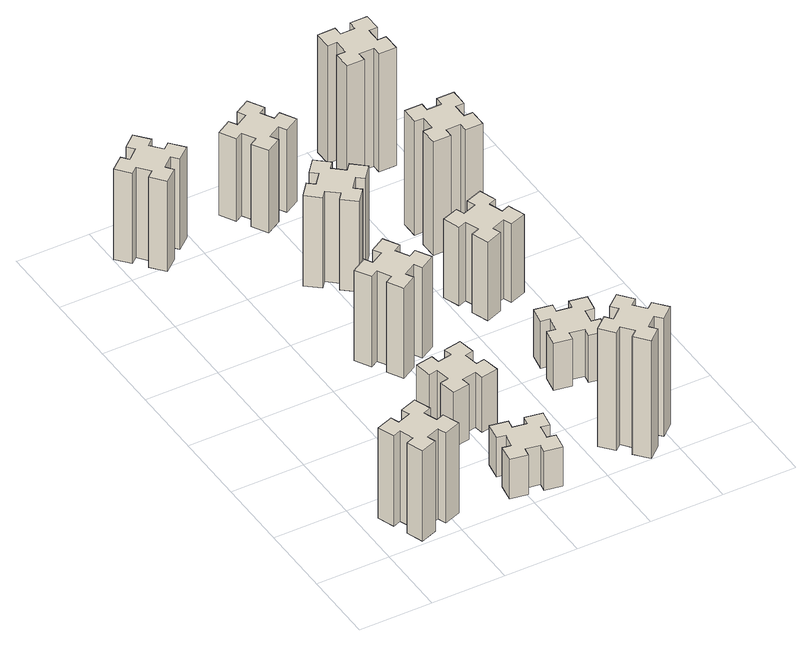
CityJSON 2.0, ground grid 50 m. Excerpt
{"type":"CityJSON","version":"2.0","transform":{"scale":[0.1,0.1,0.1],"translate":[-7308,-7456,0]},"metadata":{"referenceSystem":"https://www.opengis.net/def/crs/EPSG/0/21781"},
"CityObjects":{
"building1":{"type":"Building","attributes":{"class":"1000","function":"1000","usage":"1000","yearOfConstruction":2016,"roofType":"1000","measuredHeight":69,"storeysAboveGround":30,"storeysBelowGround":0},"geometry":[{"type":"Solid","lod":"1","boundaries":[[[[0,1,2,3,4,5,6,7,8,9,10,11,12,13,14,15,16,17,18,19]],[[17,16,20,21]],[[16,15,22,20]],[[15,14,23,22]],[[14,13,24,23]],[[13,12,25,24]],[[12,11,26,25]],[[11,10,27,26]],[[10,9,28,27]],[[9,8,29,28]],[[8,7,30,29]],[[7,6,31,30]],[[6,5,32,31]],[[5,4,33,32]],[[4,3,34,33]],[[3,2,35,34]],[[2,1,36,35]],[[1,0,37,36]],[[0,19,38,37]],[[19,18,39,38]],[[18,17,21,39]],[[24,25,26,27,28,29,30,31,32,33,34,35,36,37,38,39,21,20,22,23]]]]}]},
"building2":{"type":"Building","attributes":{"class":"1000","function":"1000","usage":"1000","yearOfConstruction":2016,"roofType":"1000","measuredHeight":30,"storeysAboveGround":30,"storeysBelowGround":0},"geometry":[{"type":"Solid","lod":"1","boundaries":[[[[40,41,42,43,44,45,46,47,48,49,50,51,52,53,54,55,56,57,58,59]],[[57,56,60,61]],[[56,55,62,60]],[[55,54,63,62]],[[54,53,64,63]],[[53,52,65,64]],[[52,51,66,65]],[[51,50,67,66]],[[50,49,68,67]],[[49,48,69,68]],[[48,47,70,69]],[[47,46,71,70]],[[46,45,72,71]],[[45,44,73,72]],[[44,43,74,73]],[[43,42,75,74]],[[42,41,76,75]],[[41,40,77,76]],[[40,59,78,77]],[[59,58,79,78]],[[58,57,61,79]],[[64,65,66,67,68,69,70,71,72,73,74,75,76,77,78,79,61,60,62,63]]]]}]},
"building3":{"type":"Building","attributes":{"class":"1000","function":"1000","usage":"1000","yearOfConstruction":2016,"roofType":"1000","measuredHeight":69,"storeysAboveGround":30,"storeysBelowGround":0},"geometry":[{"type":"Solid","lod":"1","boundaries":[[[[80,81,82,83,84,85,86,87,88,89,90,91,92,93,94,95,96,97,98,99]],[[97,96,100,101]],[[96,95,102,100]],[[95,94,103,102]],[[94,93,104,103]],[[93,92,105,104]],[[92,91,106,105]],[[91,90,107,106]],[[90,89,108,107]],[[89,88,109,108]],[[88,87,110,109]],[[87,86,111,110]],[[86,85,112,111]],[[85,84,113,112]],[[84,83,114,113]],[[83,82,115,114]],[[82,81,116,115]],[[81,80,117,116]],[[80,99,118,117]],[[99,98,119,118]],[[98,97,101,119]],[[104,105,106,107,108,109,110,111,112,113,114,115,116,117,118,119,101,100,102,103]]]]}]},
"building4":{"type":"Building","attributes":{"class":"1000","function":"1000","usage":"1000","yearOfConstruction":2016,"roofType":"1000","measuredHeight":42,"storeysAboveGround":30,"storeysBelowGround":0},"geometry":[{"type":"Solid","lod":"1","boundaries":[[[[120,121,122,123,124,125,126,127,128,129,130,131,132,133,134,135,136,137,138,139]],[[137,136,140,141]],[[136,135,142,140]],[[135,134,143,142]],[[134,133,144,143]],[[133,132,145,144]],[[132,131,146,145]],[[131,130,147,146]],[[130,129,148,147]],[[129,128,149,148]],[[128,127,150,149]],[[127,126,151,150]],[[126,125,152,151]],[[125,124,153,152]],[[124,123,154,153]],[[123,122,155,154]],[[122,121,156,155]],[[121,120,157,156]],[[120,139,158,157]],[[139,138,159,158]],[[138,137,141,159]],[[144,145,146,147,148,149,150,151,152,153,154,155,156,157,158,159,141,140,142,143]]]]}]},
"building5":{"type":"Building","attributes":{"class":"1000","function":"1000","usage":"1000","yearOfConstruction":2016,"roofType":"1000","measuredHeight":69,"storeysAboveGround":30,"storeysBelowGround":0},"geometry":[{"type":"Solid","lod":"1","boundaries":[[[[160,161,162,163,164,165,166,167,168,169,170,171,172,173,174,175,176,177,178,179]],[[177,176,180,181]],[[176,175,182,180]],[[175,174,183,182]],[[174,173,184,183]],[[173,172,185,184]],[[172,171,186,185]],[[171,170,187,186]],[[170,169,188,187]],[[169,168,189,188]],[[168,167,190,189]],[[167,166,191,190]],[[166,165,192,191]],[[165,164,193,192]],[[164,163,194,193]],[[163,162,195,194]],[[162,161,196,195]],[[161,160,197,196]],[[160,179,198,197]],[[179,178,199,198]],[[178,177,181,199]],[[184,185,186,187,188,189,190,191,192,193,194,195,196,197,198,199,181,180,182,183]]]]}]},
"building6":{"type":"Building","attributes":{"class":"1000","function":"1000","usage":"1000","yearOfConstruction":2016,"roofType":"1000","measuredHeight":69,"storeysAboveGround":30,"storeysBelowGround":0},"geometry":[{"type":"Solid","lod":"1","boundaries":[[[[200,201,202,203,204,205,206,207,208,209,210,211,212,213,214,215,216,217,218,219]],[[217,216,220,221]],[[216,215,222,220]],[[215,214,223,222]],[[214,213,224,223]],[[213,212,225,224]],[[212,211,226,225]],[[211,210,227,226]],[[210,209,228,227]],[[209,208,229,228]],[[208,207,230,229]],[[207,206,231,230]],[[206,205,232,231]],[[205,204,233,232]],[[204,203,234,233]],[[203,202,235,234]],[[202,201,236,235]],[[201,200,237,236]],[[200,219,238,237]],[[219,218,239,238]],[[218,217,221,239]],[[224,225,226,227,228,229,230,231,232,233,234,235,236,237,238,239,221,220,222,223]]]]}]},
"building7":{"type":"Building","attributes":{"class":"1000","function":"1000","usage":"1000","yearOfConstruction":2016,"roofType":"1000","measuredHeight":90,"storeysAboveGround":30,"storeysBelowGround":0},"geometry":[{"type":"Solid","lod":"1","boundaries":[[[[240,241,242,243,244,245,246,247,248,249,250,251,252,253,254,255,256,257,258,259]],[[257,256,260,261]],[[256,255,262,260]],[[255,254,263,262]],[[254,253,264,263]],[[253,252,265,264]],[[252,251,266,265]],[[251,250,267,266]],[[250,249,268,267]],[[249,248,269,268]],[[248,247,270,269]],[[247,246,271,270]],[[246,245,272,271]],[[245,244,273,272]],[[244,243,274,273]],[[243,242,275,274]],[[242,241,276,275]],[[241,240,277,276]],[[240,259,278,277]],[[259,258,279,278]],[[258,257,261,279]],[[264,265,266,267,268,269,270,271,272,273,274,275,276,277,278,279,261,260,262,263]]]]}]},
"building8":{"type":"Building","attributes":{"class":"1000","function":"1000","usage":"1000","yearOfConstruction":2016,"roofType":"1000","measuredHeight":63,"storeysAboveGround":30,"storeysBelowGround":0},"geometry":[{"type":"Solid","lod":"1","boundaries":[[[[280,281,282,283,284,285,286,287,288,289,290,291,292,293,294,295,296,297,298,299]],[[297,296,300,301]],[[296,295,302,300]],[[295,294,303,302]],[[294,293,304,303]],[[293,292,305,304]],[[292,291,306,305]],[[291,290,307,306]],[[290,289,308,307]],[[289,288,309,308]],[[288,287,310,309]],[[287,286,311,310]],[[286,285,312,311]],[[285,284,313,312]],[[284,283,314,313]],[[283,282,315,314]],[[282,281,316,315]],[[281,280,317,316]],[[280,299,318,317]],[[299,298,319,318]],[[298,297,301,319]],[[304,305,306,307,308,309,310,311,312,313,314,315,316,317,318,319,301,300,302,303]]]]}]},
"building9":{"type":"Building","attributes":{"class":"1000","function":"1000","usage":"1000","yearOfConstruction":2016,"roofType":"1000","measuredHeight":36,"storeysAboveGround":30,"storeysBelowGround":0},"geometry":[{"type":"Solid","lod":"1","boundaries":[[[[320,321,322,323,324,325,326,327,328,329,330,331,332,333,334,335,336,337,338,339]],[[337,336,340,341]],[[336,335,342,340]],[[335,334,343,342]],[[334,333,344,343]],[[333,332,345,344]],[[332,331,346,345]],[[331,330,347,346]],[[330,329,348,347]],[[329,328,349,348]],[[328,327,350,349]],[[327,326,351,350]],[[326,325,352,351]],[[325,324,353,352]],[[324,323,354,353]],[[323,322,355,354]],[[322,321,356,355]],[[321,320,357,356]],[[320,339,358,357]],[[339,338,359,358]],[[338,337,341,359]],[[344,345,346,347,348,349,350,351,352,353,354,355,356,357,358,359,341,340,342,343]]]]}]},
"building10":{"type":"Building","attributes":{"class":"1000","function":"1000","usage":"1000","yearOfConstruction":2016,"roofType":"1000","measuredHeight":60,"storeysAboveGround":30,"storeysBelowGround":0},"geometry":[{"type":"Solid","lod":"1","boundaries":[[[[360,361,362,363,364,365,366,367,368,369,370,371,372,373,374,375,376,377,378,379]],[[377,376,380,381]],[[376,375,382,380]],[[375,374,383,382]],[[374,373,384,383]],[[373,372,385,384]],[[372,371,386,385]],[[371,370,387,386]],[[370,369,388,387]],[[369,368,389,388]],[[368,367,390,389]],[[367,366,391,390]],[[366,365,392,391]],[[365,364,393,392]],[[364,363,394,393]],[[363,362,395,394]],[[362,361,396,395]],[[361,360,397,396]],[[360,379,398,397]],[[379,378,399,398]],[[378,377,381,399]],[[384,385,386,387,388,389,390,391,392,393,394,395,396,397,398,399,381,380,382,383]]]]}]},
"building11":{"type":"Building","attributes":{"class":"1000","function":"1000","usage":"1000","yearOfConstruction":2016,"roofType":"1000","measuredHeight":87,"storeysAboveGround":30,"storeysBelowGround":0},"geometry":[{"type":"Solid","lod":"1","boundaries":[[[[400,401,402,403,404,405,406,407,408,409,410,411,412,413,414,415,416,417,418,419]],[[417,416,420,421]],[[416,415,422,420]],[[415,414,423,422]],[[414,413,424,423]],[[413,412,425,424]],[[412,411,426,425]],[[411,410,427,426]],[[410,409,428,427]],[[409,408,429,428]],[[408,407,430,429]],[[407,406,431,430]],[[406,405,432,431]],[[405,404,433,432]],[[404,403,434,433]],[[403,402,435,434]],[[402,401,436,435]],[[401,400,437,436]],[[400,419,438,437]],[[419,418,439,438]],[[418,417,421,439]],[[424,425,426,427,428,429,430,431,432,433,434,435,436,437,438,439,421,420,422,423]]]]}]},
"building12":{"type":"Building","attributes":{"class":"1000","function":"1000","usage":"1000","yearOfConstruction":2016,"roofType":"1000","measuredHeight":90,"storeysAboveGround":30,"storeysBelowGround":0},"geometry":[{"type":"Solid","lod":"1","boundaries":[[[[440,441,442,443,444,445,446,447,448,449,450,451,452,453,454,455,456,457,458,459]],[[457,456,460,461]],[[456,455,462,460]],[[455,454,463,462]],[[454,453,464,463]],[[453,452,465,464]],[[452,451,466,465]],[[451,450,467,466]],[[450,449,468,467]],[[449,448,469,468]],[[448,447,470,469]],[[447,446,471,470]],[[446,445,472,471]],[[445,444,473,472]],[[444,443,474,473]],[[443,442,475,474]],[[442,441,476,475]],[[441,440,477,476]],[[440,459,478,477]],[[459,458,479,478]],[[458,457,461,479]],[[464,465,466,467,468,469,470,471,472,473,474,475,476,477,478,479,461,460,462,463]]]]}]}
},
"vertices":[
[355,366,0],[261,332,0],[240,388,0],[127,347,0],[169,234,0],[225,255,0],[259,161,0],[203,140,0],[244,27,0],[357,69,0],[336,125,0],[430,159,0],[450,103,0],[563,144,0],[522,257,0],[466,236,0],[432,330,0],[488,350,0],[447,463,0],[334,422,0],[432,330,690],[488,350,690],[466,236,690],[522,257,690],[563,144,690],[450,103,690],[430,159,690],[336,125,690],[357,69,690],[244,27,690],[203,140,690],[259,161,690],[225,255,690],[169,234,690],[127,347,690],[240,388,690],[261,332,690],[355,366,690],[334,422,690],[447,463,690],
[986,314,0],[968,215,0],[909,226,0],[888,107,0],[1007,87,0],[1017,146,0],[1115,128,0],[1105,69,0],[1223,48,0],[1244,167,0],[1185,177,0],[1202,275,0],[1261,265,0],[1282,383,0],[1164,404,0],[1154,345,0],[1055,362,0],[1066,421,0],[947,442,0],[927,324,0],[1055,362,300],[1066,421,300],[1154,345,300],[1164,404,300],[1282,383,300],[1261,265,300],[1202,275,300],[1185,177,300],[1244,167,300],[1223,48,300],[1105,69,300],[1115,128,300],[1017,146,300],[1007,87,300],[888,107,300],[909,226,300],[968,215,300],[986,314,300],[927,324,300],[947,442,300],
[278,3089,0],[354,3153,0],[393,3107,0],[485,3184,0],[408,3276,0],[362,3238,0],[297,3314,0],[343,3353,0],[266,3445,0],[174,3368,0],[213,3322,0],[136,3257,0],[98,3303,0],[6,3226,0],[83,3134,0],[129,3173,0],[193,3096,0],[147,3058,0],[224,2966,0],[316,3043,0],[193,3096,690],[147,3058,690],[129,3173,690],[83,3134,690],[6,3226,690],[98,3303,690],[136,3257,690],[213,3322,690],[174,3368,690],[266,3445,690],[343,3353,690],[297,3314,690],[362,3238,690],[408,3276,690],[485,3184,690],[393,3107,690],[354,3153,690],[278,3089,690],[316,3043,690],[224,2966,690],
[1015,1002,0],[917,985,0],[907,1044,0],[788,1023,0],[809,905,0],[868,915,0],[886,817,0],[827,807,0],[847,688,0],[966,709,0],[955,768,0],[1054,786,0],[1064,727,0],[1182,747,0],[1161,866,0],[1102,855,0],[1085,954,0],[1144,964,0],[1123,1082,0],[1005,1061,0],[1085,954,420],[1144,964,420],[1102,855,420],[1161,866,420],[1182,747,420],[1064,727,420],[1054,786,420],[955,768,420],[966,709,420],[847,688,420],[827,807,420],[886,817,420],[868,915,420],[809,905,420],[788,1023,420],[907,1044,420],[917,985,420],[1015,1002,420],[1005,1061,420],[1123,1082,420],
[865,1614,0],[915,1527,0],[863,1497,0],[923,1393,0],[1027,1453,0],[997,1505,0],[1084,1555,0],[1114,1503,0],[1218,1563,0],[1158,1667,0],[1106,1637,0],[1056,1724,0],[1108,1754,0],[1048,1858,0],[944,1798,0],[974,1746,0],[887,1696,0],[857,1748,0],[753,1688,0],[813,1584,0],[887,1696,690],[857,1748,690],[974,1746,690],[944,1798,690],[1048,1858,690],[1108,1754,690],[1056,1724,690],[1106,1637,690],[1158,1667,690],[1218,1563,690],[1114,1503,690],[1084,1555,690],[997,1505,690],[1027,1453,690],[923,1393,690],[863,1497,690],[915,1527,690],[865,1614,690],[813,1584,690],[753,1688,690],
[1194,2517,0],[1118,2582,0],[1156,2628,0],[1064,2705,0],[987,2613,0],[1033,2574,0],[969,2498,0],[923,2536,0],[846,2444,0],[938,2367,0],[976,2413,0],[1053,2349,0],[1014,2303,0],[1106,2226,0],[1183,2318,0],[1137,2356,0],[1202,2433,0],[1248,2394,0],[1325,2486,0],[1233,2563,0],[1202,2433,690],[1248,2394,690],[1137,2356,690],[1183,2318,690],[1106,2226,690],[1014,2303,690],[1053,2349,690],[976,2413,690],[938,2367,690],[846,2444,690],[923,2536,690],[969,2498,690],[1033,2574,690],[987,2613,690],[1064,2705,690],[1156,2628,690],[1118,2582,690],[1194,2517,690],[1233,2563,690],[1325,2486,690],
[1858,129,0],[1934,193,0],[1973,147,0],[2065,224,0],[1988,316,0],[1942,278,0],[1877,354,0],[1923,393,0],[1846,485,0],[1754,408,0],[1793,362,0],[1716,297,0],[1678,343,0],[1586,266,0],[1663,174,0],[1709,213,0],[1773,136,0],[1727,98,0],[1804,6,0],[1896,83,0],[1773,136,900],[1727,98,900],[1709,213,900],[1663,174,900],[1586,266,900],[1678,343,900],[1716,297,900],[1793,362,900],[1754,408,900],[1846,485,900],[1923,393,900],[1877,354,900],[1942,278,900],[1988,316,900],[2065,224,900],[1973,147,900],[1934,193,900],[1858,129,900],[1896,83,900],[1804,6,900],
[1106,3217,0],[1056,3304,0],[1108,3334,0],[1048,3438,0],[944,3378,0],[974,3326,0],[887,3276,0],[857,3328,0],[753,3268,0],[813,3164,0],[865,3194,0],[915,3107,0],[863,3077,0],[923,2973,0],[1027,3033,0],[997,3085,0],[1084,3135,0],[1114,3083,0],[1218,3143,0],[1158,3247,0],[1084,3135,630],[1114,3083,630],[997,3085,630],[1027,3033,630],[923,2973,630],[863,3077,630],[915,3107,630],[865,3194,630],[813,3164,630],[753,3268,630],[857,3328,630],[887,3276,630],[974,3326,630],[944,3378,630],[1048,3438,630],[1108,3334,630],[1056,3304,630],[1106,3217,630],[1158,3247,630],[1218,3143,630],
[1757,886,0],[1855,868,0],[1845,809,0],[1963,788,0],[1984,907,0],[1925,917,0],[1942,1015,0],[2001,1005,0],[2022,1123,0],[1904,1144,0],[1894,1085,0],[1795,1102,0],[1806,1161,0],[1687,1182,0],[1667,1064,0],[1726,1054,0],[1708,955,0],[1649,966,0],[1628,847,0],[1747,827,0],[1708,955,360],[1649,966,360],[1726,1054,360],[1667,1064,360],[1687,1182,360],[1806,1161,360],[1795,1102,360],[1894,1085,360],[1904,1144,360],[2022,1123,360],[2001,1005,360],[1942,1015,360],[1925,917,360],[1984,907,360],[1963,788,360],[1845,809,360],[1855,868,360],[1757,886,360],[1747,827,360],[1628,847,360],
[1605,1835,0],[1639,1741,0],[1583,1720,0],[1624,1607,0],[1737,1649,0],[1716,1705,0],[1810,1739,0],[1830,1683,0],[1943,1724,0],[1902,1837,0],[1846,1816,0],[1812,1910,0],[1868,1930,0],[1827,2043,0],[1714,2002,0],[1735,1946,0],[1641,1912,0],[1620,1968,0],[1507,1927,0],[1549,1814,0],[1641,1912,600],[1620,1968,600],[1735,1946,600],[1714,2002,600],[1827,2043,600],[1868,1930,600],[1812,1910,600],[1846,1816,600],[1902,1837,600],[1943,1724,600],[1830,1683,600],[1810,1739,600],[1716,1705,600],[1737,1649,600],[1624,1607,600],[1583,1720,600],[1639,1741,600],[1605,1835,600],[1549,1814,600],[1507,1927,600],
[1875,2575,0],[1775,2575,0],[1775,2635,0],[1655,2635,0],[1655,2515,0],[1715,2515,0],[1715,2415,0],[1655,2415,0],[1655,2295,0],[1775,2295,0],[1775,2355,0],[1875,2355,0],[1875,2295,0],[1995,2295,0],[1995,2415,0],[1935,2415,0],[1935,2515,0],[1995,2515,0],[1995,2635,0],[1875,2635,0],[1935,2515,870],[1995,2515,870],[1935,2415,870],[1995,2415,870],[1995,2295,870],[1875,2295,870],[1875,2355,870],[1775,2355,870],[1775,2295,870],[1655,2295,870],[1655,2415,870],[1715,2415,870],[1715,2515,870],[1655,2515,870],[1655,2635,870],[1775,2635,870],[1775,2575,870],[1875,2575,870],[1875,2635,870],[1995,2635,870],
[1675,3195,0],[1775,3195,0],[1775,3135,0],[1895,3135,0],[1895,3255,0],[1835,3255,0],[1835,3355,0],[1895,3355,0],[1895,3475,0],[1775,3475,0],[1775,3415,0],[1675,3415,0],[1675,3475,0],[1555,3475,0],[1555,3355,0],[1615,3355,0],[1615,3255,0],[1555,3255,0],[1555,3135,0],[1675,3135,0],[1615,3255,900],[1555,3255,900],[1615,3355,900],[1555,3355,900],[1555,3475,900],[1675,3475,900],[1675,3415,900],[1775,3415,900],[1775,3475,900],[1895,3475,900],[1895,3355,900],[1835,3355,900],[1835,3255,900],[1895,3255,900],[1895,3135,900],[1775,3135,900],[1775,3195,900],[1675,3195,900],[1675,3135,900],[1555,3135,900]
]}
